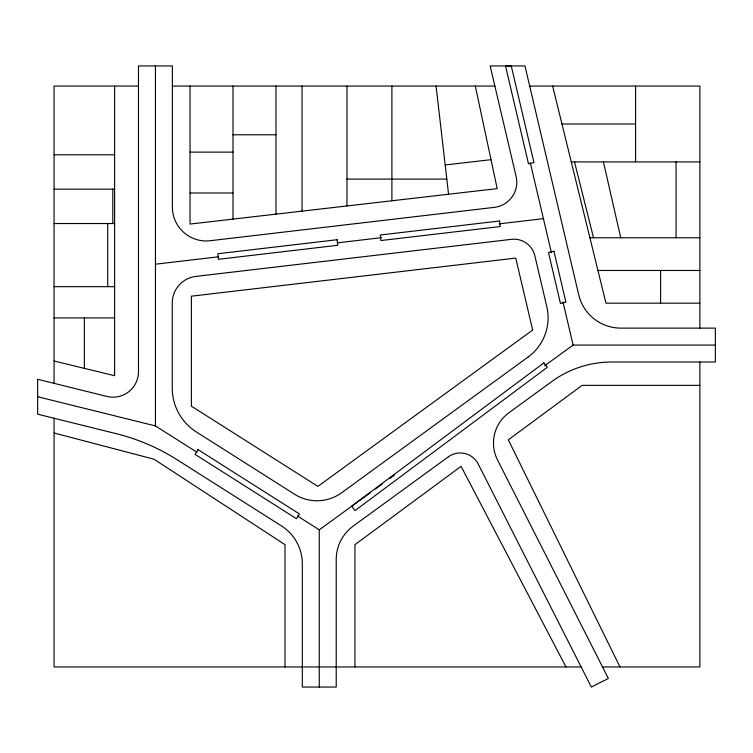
<?xml version="1.0" encoding="UTF-8"?>
<svg xmlns="http://www.w3.org/2000/svg" width="753" height="753" viewBox="0 0 753 753"><rect width="100%" height="100%" fill="white"/><g stroke="black" fill="none" stroke-linecap="round" stroke-linejoin="round"><path stroke-width="1.13" d="M319.272 687.056L319.272 529.839L370.617 492.471M375.371 489.017L382.025 484.17M389.63 478.635L394.384 475.171M544.588 365.826L573.108 345.072L715.35 345.072M155.438 264.209L218.351 256.82M337.193 242.871L381.47 237.666M499.145 223.857L543.421 218.652M445.183 164.963L491.012 159.674M138.486 86.058L54.065 86.058L54.065 383.343M172.381 86.058L494.881 86.058M529.688 86.058L699.876 86.058L699.876 328.129M561.954 123.991L635.579 123.991M233.006 134.768L275.974 134.768M190.038 152.125L233.006 152.125M54.065 154.798L114.616 154.798M571.273 161.914L699.876 161.914M346.982 179.101L446.811 179.101M54.065 189.163L114.616 189.163M190.038 193.003L233.006 193.003M54.065 223.537L114.616 223.537M589.91 237.769L699.876 237.769M597.938 270.478L699.876 270.478M54.065 286.677L114.616 286.677M699.876 303.177L605.977 303.177L552.636 86.058M54.065 317.935L114.616 317.935M699.876 385.357L582.125 385.357L508.331 439.827L619.983 666.951M581.147 666.951L54.065 666.951L54.065 418.254M602.532 666.951L699.876 666.951L699.876 362.014M511.268 65.982L505.517 65.944L528.502 163.853L533.952 162.582L511.259 65.944M54.065 361.007L114.616 375.719L114.616 86.058M37.65 396.727L155.438 425.925L197.145 452.374M54.065 432.994L154.026 459.217L285.011 544.673L285.011 666.951M297.435 515.984L319.272 529.839M565.974 666.951L461.071 466.342L354.936 544.673L354.936 666.951M574.501 161.914L593.515 237.769M530.31 162.808L551.441 252.82M562.943 301.793L573.108 345.072M603.426 161.914L620.736 237.769M475.322 86.058L497.187 188.627L190.038 224.065L190.038 86.058M436.081 86.058L448.562 194.236M676.072 161.914L676.072 237.769M660.597 270.478L660.597 303.177M635.579 86.058L635.579 161.914M391.899 86.058L391.899 200.769M346.982 86.058L346.982 205.955M302.057 86.058L302.057 211.141M275.974 86.058L275.974 214.153M233.006 86.058L233.006 219.104M155.438 65.944L155.438 425.925M112.79 189.163L112.79 223.537M107.726 223.537L107.726 286.677M84.345 317.935L84.345 368.368M198.03 449.635L195.036 454.36L296.494 518.704L299.487 513.979L198.03 449.635M543.892 362.88L351.651 506.157L354.992 510.638L547.233 367.36L543.892 362.88M532.653 330.049L317.888 486.391L191.384 406.159L191.384 296.183L515.758 258.091L532.653 330.049M528.107 357.016L341.655 492.744A41.886 41.886 0 0 1 294.574 494.25L196.326 431.94A51.825 51.825 0 0 1 172.258 388.171L172.258 303.017A26.807 26.807 0 0 1 195.94 276.389L511.466 239.341A21.451 21.451 0 0 1 534.846 255.747L546.8 306.659A48.559 48.559 0 0 1 528.107 357.016M448.374 456.826L353.176 526.121A41.208 41.208 0 0 0 336.224 559.441L336.224 687.056L302.329 687.056L302.329 563.865A44.916 44.916 0 0 0 281.471 525.933L177.049 459.697A206.651 206.651 0 0 0 116.084 433.634L37.65 414.178L37.65 379.267L106.907 396.436A25.461 25.461 0 0 0 138.486 371.728L138.486 65.944L172.381 65.944L172.381 207.122A33.838 33.838 0 0 0 210.162 240.725L494.439 207.348A25.282 25.282 0 0 0 516.106 176.456L490.156 65.944L524.963 65.944L578.69 294.724A43.297 43.297 0 0 0 620.839 328.129L715.35 328.129L715.35 362.014L611.662 362.014A101.542 101.542 0 0 0 551.902 381.46L508.859 412.795A37.386 37.386 0 0 0 497.517 459.932L608.358 678.434L591.35 687.056L478.202 463.999A20.143 20.143 0 0 0 448.374 456.826M553.954 251.257L548.504 252.537L560.458 303.45L565.908 302.169L553.954 251.257M337.137 239.727L217.815 253.742L218.474 259.296L337.796 245.28L337.137 239.727M499.606 220.987L380.284 234.992L380.933 240.546L500.256 226.54L499.606 220.987"/></g></svg>
